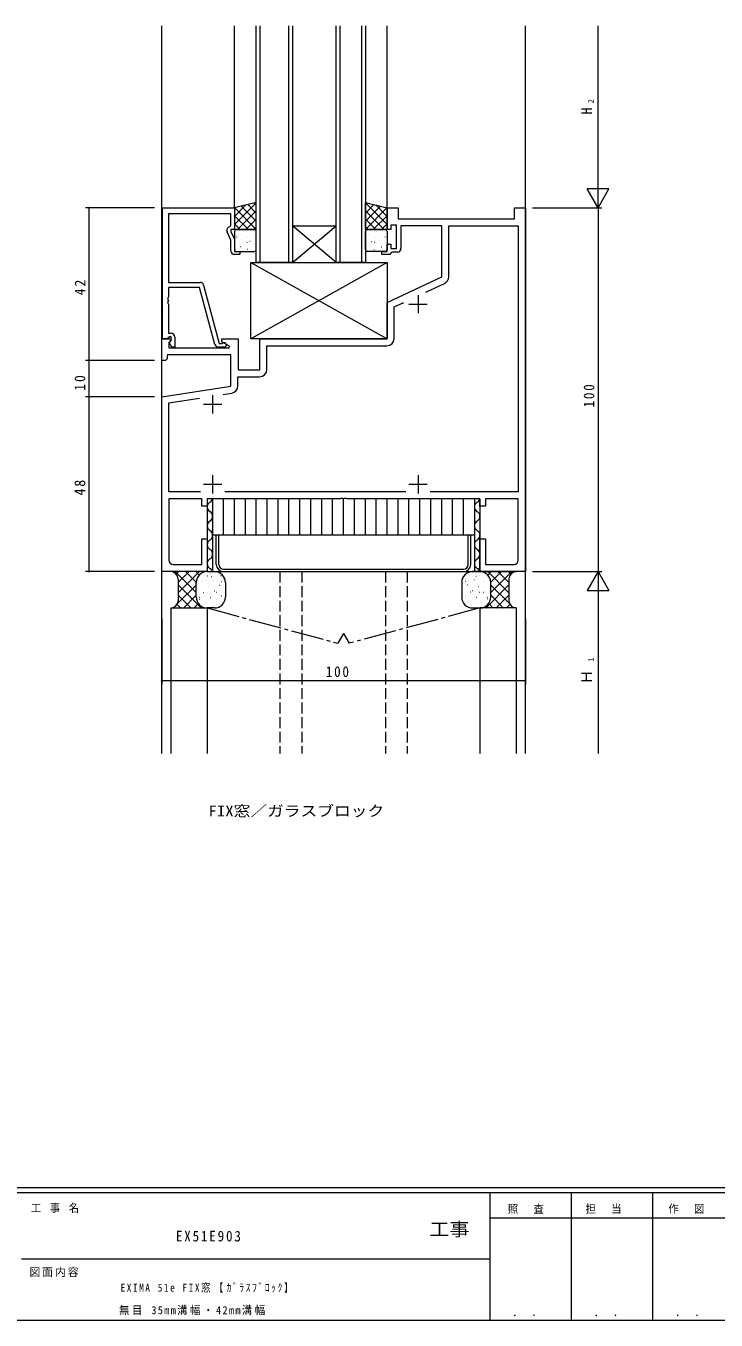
# Model space of a CAD drawing. Units: millimetres on the paper. Extents: x -420 to 373, y -297 to 267.
# Drawn here: x -30.1 to 159.8, y -297 to 58.7 of the extents above; entities that cross this region are included whole.
import ezdxf
from ezdxf.enums import TextEntityAlignment as Align

# ---------------------------------------------------------------- set-up
doc = ezdxf.new("R2010")
doc.units = ezdxf.units.MM
doc.linetypes.add('CHAIN2', pattern=[12, 9, -1, 1, -1])
doc.linetypes.add('DASHED3', pattern=[4, 3, -1])
for name, color, linetype, lineweight in [('0-1_USER1', 7, 'Continuous', 9), ('0-3_YKK_11', 7, 'Continuous', 9), ('0-4_YKK_12', 2, 'Continuous', 9), ('0-5_YSS_K', 4, 'Continuous', 9), ('0-6_YKK_13', 6, 'Continuous', 9)]:
    doc.layers.add(name, color=color, linetype=linetype, lineweight=lineweight)
doc.layers.add('0-2_YKK_ZWAK', color=7, linetype='Continuous')
doc.styles.add('ＭＳ ゴシック', font='')
doc.styles.get('ＭＳ ゴシック').set_extended_font_data('MS Gothic')

msp = doc.modelspace()

# ---------------------------------------------------------------- linework, layer by layer
at = {"layer": '0-1_USER1'}
for p, q in [((352.3, -260.6), (-417.7, -260.6)), ((314.5, -262), (-417.7, -262)), ((97.5, -262), (97.5, -297)), ((119.9, -262), (119.9, -297)), ((142.3, -262), (142.3, -297)), ((165.684, -268.999), (97.5, -268.999)), ((-31.3, -280.199), (97.5, -280.199)), ((-417.7, -297), (314.5, -297))]:
    msp.add_line(p, q, dxfattribs=at)
at = {"layer": '0-3_YKK_11'}
for p, q in [((7.5, 8.733), (27.3, 8.733)), ((7.5, -27.267), (7.5, 8.733)), ((27.3, 8.733), (27.3, 2.733)), ((69.3, 8.733), (72.3, 8.733)), ((69.3, 2.733), (69.3, 8.733)), ((72.3, 8.733), (72.3, 5.733)), ((104.3, 8.733), (107.3, 8.733)), ((104.3, 5.733), (104.3, 8.733)), ((107.3, 8.733), (107.3, -91.267)), ((9.13, 7.103), (9.13, -11.767)), ((26.3, 7.103), (9.13, 7.103)), ((72.3, 5.733), (104.3, 5.733)), ((73.1, 3.733), (73.1, -2.467)), ((84.3, 3.733), (73.1, 3.733)), ((84.3, -10.273), (84.3, 3.733)), ((86.23, -10.228), (86.23, 3.803)), ((86.23, 3.803), (105.37, 3.803)), ((105.37, 3.803), (105.37, -69.337)), ((28.8, -3.267), (28.8, -4.067)), ((67.8, -4.067), (67.8, -3.267)), ((67.8, -3.267), (69.3, -3.267)), ((28.8, -4.067), (27.3, -4.067)), ((70, -4.067), (67.8, -4.067)), ((70.3, -3.767), (70, -4.067)), ((69.3, -17.267), (84.3, -10.273)), ((9.13, -11.767), (17.831, -11.767)), ((17.731, -13.167), (9.13, -13.167)), ((9.13, -13.167), (9.13, -15.809)), ((21.927, -28.826), (17.731, -13.167)), ((18.797, -12.508), (23.1, -28.567)), ((79.923, -14.443), (85.075, -12.041)), ((79.923, -14.443), (85.075, -12.041)), ((69.3, -27.267), (69.3, -17.267)), ((71.23, -18.497), (73.889, -17.257)), ((75.3, -17.767), (80.3, -17.767)), ((77.8, -15.267), (77.8, -20.267)), ((71.23, -27.197), (71.23, -18.497)), ((34.3, -35.767), (34.3, -27.267)), ((34.3, -27.267), (69.3, -27.267)), ((26.3, -31.697), (8.8, -31.697)), ((9.23, -29.767), (25.845, -29.767)), ((24.5, -29.567), (22.893, -29.567)), ((36.23, -35.697), (36.23, -29.197)), ((36.23, -29.197), (69.23, -29.197)), ((24.178, -42.548), (26.543, -42.173)), ((7.3, -91.267), (7.3, -43.267)), ((9.23, -44.916), (17.723, -43.57)), ((9.23, -69.337), (9.23, -44.916)), ((18.8, -45.267), (23.8, -45.267)), ((21.3, -42.767), (21.3, -47.767)), ((18.8, -67.267), (23.8, -67.267)), ((21.3, -64.767), (21.3, -69.767)), ((75.3, -67.267), (80.3, -67.267)), ((77.8, -64.767), (77.8, -69.767)), ((17.95, -69.337), (9.23, -69.337)), ((74.45, -69.337), (24.65, -69.337)), ((105.37, -69.337), (81.15, -69.337)), ((9.23, -71.267), (9.23, -88.137)), ((56.342, -71.267), (19.8, -71.267)), ((94.8, -71.267), (58.258, -71.267)), ((105.37, -71.267), (96.3, -71.267)), ((105.37, -88.137), (105.37, -71.267)), ((19.8, -91.267), (7.3, -91.267)), ((10.43, -89.337), (18.3, -89.337)), ((107.3, -91.267), (94.8, -91.267)), ((96.3, -89.337), (104.17, -89.337))]:
    msp.add_line(p, q, dxfattribs=at)
for points in [[(25.673, 3.371), (26.3, 3.733), (26.3, 7.103)], [(69.3, -3.267), (69.3, -1.267), (70.3, -1.267), (70.3, -2.467), (71.9, -2.467), (71.9, 3.933), (70.3, 3.933), (70.3, 2.733), (69.3, 2.733)], [(26.3, -3.067), (26.3, -0.133), (25.267, 2.082)], [(27.3, 2.733), (26.3, 2.733), (26.3, 2.233), (27.3, 0.088), (27.3, -3.267), (28.8, -3.267)], [(72.1, -3.467), (70.6, -3.467), (70.3, -3.767)], [(9.13, -15.809), (9.01, -15.992), (9.01, -16.542), (9.13, -16.725), (9.13, -16.809), (9.01, -16.992), (9.01, -17.542), (9.13, -17.725), (9.13, -25.767), (9.9, -25.767)], [(8.8, -31.697), (8.8, -32.767), (8.3, -33.267), (7.3, -33.267), (7.3, -27.267), (9.776, -27.267), (9.936, -27.655), (9.23, -28.361), (9.23, -29.767)], [(10.9, -26.767), (10.9, -29.567), (10.077, -29.567), (9.326, -28.267), (9.9, -27.693), (9.9, -26.767), (9.33, -26.767), (9.13, -26.967), (8.83, -27.267), (7.5, -27.267)], [(25.845, -29.767), (25.965, -29.317), (23.8, -28.067), (23.8, -27.267), (28.3, -27.267), (28.3, -35.767), (34.3, -35.767)], [(7.3, -43.267), (26.3, -40.258), (26.3, -31.697)], [(23.1, -28.567), (23.934, -28.567), (24.123, -28.501)], [(28.23, -40.198), (28.23, -37.697), (34.23, -37.697)], [(19.8, -71.267), (19.8, -73.267), (18.3, -73.267), (18.3, -71.267), (9.23, -71.267)], [(58.258, -71.267), (58.075, -71.147), (57.525, -71.147), (57.342, -71.267), (57.258, -71.267), (57.075, -71.147), (56.525, -71.147), (56.342, -71.267)], [(96.3, -71.267), (96.3, -73.267), (94.8, -73.267), (94.8, -71.267)], [(18.3, -89.337), (18.3, -82.267), (19.8, -82.267), (19.8, -91.267)], [(94.8, -91.267), (94.8, -82.267), (96.3, -82.267), (96.3, -89.337)]]:
    msp.add_lwpolyline(points, dxfattribs=at)
for centre, radius, start, end in [((26.173, 2.505), 1, 120.00002, 205.00002), ((27.3, -3.067), 1, 180, 269.99998), ((72.1, -2.467), 1, 270, 359.99998), ((84.23, -10.228), 2, 295.00002, 0.00002), ((17.831, -12.767), 1, 14.99997, 89.99997), ((9.9, -26.767), 1, 0, 89.99998), ((24.5, -28.967), 0.6, 270.00002, 128.94243), ((69.23, -27.197), 2, 270, 359.99998), ((22.893, -28.567), 1, 195, 270), ((34.23, -35.697), 2, 270, 359.99998), ((26.23, -40.198), 2, 278.99998, 0), ((10.43, -88.137), 1.2, 180, 269.99998), ((104.17, -88.137), 1.2, 270, 359.99998)]:
    msp.add_arc(centre, radius, start, end, dxfattribs=at)
at = {"layer": '0-4_YKK_12'}
for p, q in [((7.3, -141.267), (7.3, 58.733)), ((27.3, 8.733), (27.3, 58.733)), ((33.3, -6.267), (33.3, 58.733)), ((34.3, 58.733), (34.3, -6.267)), ((42.3, -6.267), (42.3, 58.733)), ((43.3, 58.733), (43.3, -6.267)), ((55.3, -6.267), (55.3, 58.733)), ((56.3, 58.733), (56.3, -6.267)), ((62.3, -6.267), (62.3, 58.733)), ((63.3, 58.733), (63.3, -6.267)), ((69.3, 8.733), (69.3, 58.733)), ((107.3, -141.267), (107.3, 58.733)), ((55.3, -6.267), (43.3, 3.733)), ((43.3, -6.267), (55.3, 3.733)), ((43.3, 3.733), (55.3, 3.733)), ((43.3, -6.267), (33.3, -6.267)), ((43.3, -6.267), (55.3, -6.267)), ((63.3, -6.267), (55.3, -6.267))]:
    msp.add_line(p, q, dxfattribs=at)
at = {"layer": '0-5_YSS_K'}
for p, q in [((33.3, 10.233), (27.3, 8.733)), ((33.3, 10.135), (27.3, 4.135)), ((30.437, 9.517), (27.3, 6.38)), ((27.3, 8.733), (27.3, 2.733)), ((27.368, 8.744), (33.3, 2.812)), ((33.3, 7.89), (28.143, 2.733)), ((29.16, 9.198), (33.3, 5.057)), ((30.956, 9.647), (33.3, 7.302)), ((32.752, 10.096), (33.3, 9.547)), ((33.3, 2.733), (33.3, 10.233)), ((63.3, 10.135), (69.3, 4.135)), ((63.848, 10.096), (63.3, 9.547)), ((65.644, 9.647), (63.3, 7.302)), ((67.44, 9.198), (63.3, 5.057)), ((69.232, 8.744), (63.3, 2.812)), ((63.3, 7.89), (68.457, 2.733)), ((66.163, 9.517), (69.3, 6.38)), ((69.3, 8.733), (69.3, 2.733)), ((27.3, 6.567), (31.134, 2.733)), ((27.3, 4.322), (28.889, 2.733)), ((33.3, 5.644), (30.388, 2.733)), ((63.3, 5.644), (66.212, 2.733)), ((69.3, 6.567), (65.466, 2.733)), ((69.3, 4.322), (67.711, 2.733)), ((27.3, 2.733), (33.3, 2.733)), ((27.3, 2.233), (27.3, -2.767)), ((27.498, 0.655), (27.454, 0.631)), ((32.8, 2.733), (27.8, 2.733)), ((27.874, 0.766), (27.828, 0.677)), ((30.165, 2.112), (30.122, 2.088)), ((30.592, 0.655), (30.586, 0.648)), ((32.19, 1.378), (32.146, 1.354)), ((33.3, 3.399), (32.633, 2.733)), ((33.3, -2.767), (33.3, 2.233)), ((63.3, 3.399), (63.967, 2.733)), ((69.3, 2.733), (63.3, 2.733)), ((63.3, -2.767), (63.3, 2.233)), ((63.8, 2.733), (68.8, 2.733)), ((64.41, 1.378), (64.454, 1.354)), ((66.008, 0.655), (66.015, 0.648)), ((66.435, 2.112), (66.478, 2.088)), ((68.726, 0.766), (68.772, 0.677)), ((69.102, 0.655), (69.146, 0.631)), ((69.3, 2.233), (69.3, -2.767)), ((27.8, -3.267), (32.8, -3.267)), ((28.617, -1.549), (28.611, -1.557)), ((28.931, -1.969), (28.887, -1.993)), ((29.522, -0.079), (29.479, -0.103)), ((30.764, -0.759), (30.717, -0.847)), ((30.956, -2.703), (30.912, -2.727)), ((31.599, -0.512), (31.555, -0.536)), ((32.645, -1.067), (32.638, -1.074)), ((33.032, -3.136), (32.989, -3.16)), ((63.568, -3.136), (63.612, -3.16)), ((68.8, -3.267), (63.8, -3.267)), ((63.955, -1.067), (63.962, -1.074)), ((65.001, -0.512), (65.045, -0.536)), ((65.644, -2.703), (65.688, -2.727)), ((65.836, -0.759), (65.883, -0.847)), ((67.078, -0.079), (67.122, -0.103)), ((67.669, -1.969), (67.713, -1.993)), ((67.983, -1.549), (67.989, -1.557)), ((31.8, -6.268), (69.3, -6.268)), ((31.8, -6.268), (69.3, -27.267)), ((69.3, -6.268), (69.3, -27.267)), ((69.3, -27.267), (31.8, -27.267)), ((19.8, -71.267), (19.8, -91.267)), ((21.3, -71.267), (21.3, -91.267)), ((24.3, -81.267), (24.3, -71.267)), ((27.3, -81.267), (27.3, -71.267)), ((30.3, -81.267), (30.3, -71.267)), ((33.3, -81.267), (33.3, -71.267)), ((36.3, -81.267), (36.3, -71.267)), ((39.3, -81.267), (39.3, -71.267)), ((42.3, -81.267), (42.3, -71.267)), ((45.3, -81.267), (45.3, -71.267)), ((48.3, -81.267), (48.3, -71.267)), ((51.3, -81.267), (51.3, -71.267)), ((54.3, -81.267), (54.3, -71.267)), ((57.3, -81.267), (57.3, -71.267)), ((60.3, -81.267), (60.3, -71.267)), ((63.3, -81.267), (63.3, -71.267)), ((66.3, -81.267), (66.3, -71.267)), ((69.3, -81.267), (69.3, -71.267)), ((72.3, -81.267), (72.3, -71.267)), ((75.3, -81.267), (75.3, -71.267)), ((78.3, -81.267), (78.3, -71.267)), ((81.3, -81.267), (81.3, -71.267)), ((84.3, -81.267), (84.3, -71.267)), ((87.3, -81.267), (87.3, -71.267)), ((90.3, -81.267), (90.3, -71.267)), ((93.3, -71.267), (93.3, -91.267)), ((94.8, -71.267), (94.8, -91.267)), ((93.3, -81.267), (21.3, -81.267)), ((22.3, -89.267), (22.3, -81.267)), ((23, -89.267), (23, -81.267)), ((91.6, -89.267), (91.6, -81.267)), ((92.3, -89.267), (92.3, -81.267)), ((19.8, -91.267), (9.8, -91.267)), ((16.8, -97.04), (11.027, -91.267)), ((11.998, -91.267), (11.31, -91.956)), ((14.827, -91.267), (11.8, -94.294)), ((17.655, -91.267), (11.8, -97.122)), ((16.801, -94.212), (13.856, -91.267)), ((17.622, -92.205), (16.684, -91.267)), ((19.525, -91.28), (19.513, -91.267)), ((19.8, -91.267), (21.8, -91.267)), ((19.8, -91.267), (21.3, -91.267)), ((19.803, -92.463), (19.852, -92.456)), ((20.743, -91.734), (20.752, -91.736)), ((21.3, -91.267), (93.3, -91.267)), ((21.3, -91.267), (93.3, -91.267)), ((22.813, -92.034), (22.862, -92.027)), ((23.595, -92.309), (23.605, -92.311)), ((24.3, -90.567), (90.3, -90.567)), ((24.3, -91.267), (90.3, -91.267)), ((91.005, -92.309), (90.995, -92.311)), ((91.788, -92.034), (91.738, -92.027)), ((94.8, -91.267), (92.8, -91.267)), ((93.3, -91.267), (94.8, -91.267)), ((93.857, -91.734), (93.848, -91.736)), ((94.797, -92.463), (94.748, -92.456)), ((94.8, -91.267), (104.8, -91.267)), ((95.075, -91.28), (95.087, -91.267)), ((96.945, -91.267), (102.8, -97.122)), ((96.978, -92.205), (97.916, -91.267)), ((97.8, -97.04), (103.573, -91.267)), ((97.8, -94.212), (100.744, -91.267)), ((99.773, -91.267), (102.8, -94.294)), ((102.602, -91.267), (103.29, -91.956)), ((16.8, -94.951), (11.588, -100.162)), ((11.8, -93.267), (11.8, -99.267)), ((18.2, -101.269), (11.8, -94.868)), ((16.8, -98.267), (16.8, -94.267)), ((16.8, -98.267), (16.8, -94.267)), ((17.215, -95.852), (17.265, -95.845)), ((17.227, -93.758), (17.237, -93.76)), ((18.398, -94.052), (18.448, -94.045)), ((20.225, -95.423), (20.274, -95.416)), ((20.472, -94.411), (20.482, -94.413)), ((20.865, -92.569), (20.956, -92.612)), ((21.408, -93.623), (21.457, -93.616)), ((23.234, -94.994), (23.284, -94.987)), ((23.373, -94.996), (23.383, -94.998)), ((23.779, -93.952), (23.869, -93.994)), ((24.417, -93.194), (24.467, -93.187)), ((24.8, -94.267), (24.8, -98.267)), ((89.8, -94.267), (89.8, -98.267)), ((90.183, -93.194), (90.133, -93.187)), ((90.821, -93.952), (90.731, -93.994)), ((91.227, -94.996), (91.217, -94.998)), ((91.366, -94.994), (91.316, -94.987)), ((93.192, -93.623), (93.143, -93.616)), ((93.735, -92.569), (93.645, -92.612)), ((94.128, -94.411), (94.119, -94.413)), ((94.375, -95.423), (94.326, -95.416)), ((96.202, -94.052), (96.152, -94.045)), ((96.4, -101.269), (102.8, -94.868)), ((97.385, -95.852), (97.335, -95.845)), ((97.373, -93.758), (97.363, -93.76)), ((97.8, -98.267), (97.8, -94.267)), ((97.8, -98.267), (97.8, -94.267)), ((97.8, -94.951), (103.012, -100.162)), ((102.8, -93.267), (102.8, -99.267)), ((15.372, -101.268), (11.8, -97.697)), ((16.8, -97.779), (13.311, -101.268)), ((17.005, -96.445), (17.015, -96.447)), ((17.637, -98.812), (17.687, -98.805)), ((17.726, -98.312), (17.816, -98.354)), ((18.82, -97.012), (18.87, -97.005)), ((19.858, -97.02), (19.868, -97.022)), ((20.647, -98.383), (20.696, -98.376)), ((21.83, -96.583), (21.879, -96.576)), ((22.252, -99.543), (22.301, -99.536)), ((22.376, -96.902), (22.467, -96.945)), ((23.103, -97.673), (23.112, -97.675)), ((23.656, -97.954), (23.706, -97.947)), ((90.944, -97.954), (90.894, -97.947)), ((91.498, -97.673), (91.488, -97.675)), ((92.224, -96.902), (92.133, -96.945)), ((92.348, -99.543), (92.299, -99.536)), ((92.77, -96.583), (92.721, -96.576)), ((93.953, -98.383), (93.904, -98.376)), ((94.742, -97.02), (94.732, -97.022)), ((95.78, -97.012), (95.73, -97.005)), ((96.874, -98.312), (96.784, -98.354)), ((96.963, -98.812), (96.913, -98.805)), ((97.595, -96.445), (97.585, -96.447)), ((97.8, -97.779), (101.289, -101.268)), ((99.229, -101.268), (102.8, -97.697)), ((9.8, -101.267), (19.8, -101.267)), ((9.8, -101.267), (9.8, -141.267)), ((10.695, -101.056), (10.484, -101.267)), ((12.543, -101.268), (11.536, -100.261)), ((17.375, -100.033), (16.139, -101.268)), ((19.061, -101.175), (18.967, -101.269)), ((19.242, -99.972), (19.292, -99.965)), ((19.636, -99.707), (19.646, -99.709)), ((21.8, -101.267), (19.8, -101.267)), ((19.8, -101.267), (19.8, -141.267)), ((22.489, -100.281), (22.498, -100.283)), ((92.112, -100.281), (92.102, -100.283)), ((92.8, -101.267), (94.8, -101.267)), ((94.8, -101.267), (94.8, -141.267)), ((104.8, -101.267), (94.8, -101.267)), ((94.964, -99.707), (94.954, -99.709)), ((95.358, -99.972), (95.309, -99.965)), ((95.539, -101.175), (95.633, -101.269)), ((97.225, -100.033), (98.461, -101.268)), ((102.058, -101.268), (103.064, -100.261)), ((103.905, -101.056), (104.116, -101.267)), ((104.8, -101.267), (104.8, -141.267))]:
    msp.add_line(p, q, dxfattribs=at)
at = {"layer": '0-5_YSS_K', "linetype": 'DASHED3'}
for p, q in [((39.8, -91.267), (39.8, -141.267)), ((45.8, -91.267), (45.8, -141.267)), ((68.8, -91.267), (68.8, -141.267)), ((74.8, -91.267), (74.8, -141.267))]:
    msp.add_line(p, q, dxfattribs=at)
at = {"layer": '0-5_YSS_K', "linetype": 'CHAIN2'}
for p, q in [((19.8, -101.267), (55.75, -110.967)), ((94.8, -101.267), (58.85, -110.967)), ((57.3, -108.267), (55.75, -110.967)), ((57.3, -108.267), (58.85, -110.967))]:
    msp.add_line(p, q, dxfattribs=at)
at = {"layer": '0-5_YSS_K'}
for points in [[(63.3, 2.733), (63.3, 10.233), (69.3, 8.733)], [(69.3, -6.268), (31.8, -27.267), (31.8, -6.268)]]:
    msp.add_lwpolyline(points, dxfattribs=at)
for centre, radius, start, end in [((27.8, 2.233), 0.5, 90, 180), ((32.8, 2.233), 0.5, 0, 90), ((63.8, 2.233), 0.5, 90, 180), ((68.8, 2.233), 0.5, 0, 90), ((27.8, -2.767), 0.5, 180, 270), ((32.8, -2.767), 0.5, 270, 0), ((63.8, -2.767), 0.5, 180, 270), ((68.8, -2.767), 0.5, 270, 0), ((21.3, -73.467), 1.5, 120, 240), ((19.8, -70.867), 1.5, 299.99997, 344.51491), ((94.8, -73.467), 1.5, 120, 240), ((93.3, -70.867), 1.5, 299.99997, 344.51491), ((21.3, -78.667), 1.5, 120, 240), ((19.8, -76.067), 1.5, 299.99997, 60.00003), ((94.8, -78.667), 1.5, 120, 240), ((93.3, -76.067), 1.5, 299.99997, 60.00003), ((19.8, -81.267), 1.5, 300, 60), ((93.3, -81.267), 1.5, 300, 60), ((21.3, -83.868), 1.5, 120, 240), ((19.8, -86.468), 1.5, 300, 60), ((94.8, -83.868), 1.5, 120, 240), ((93.3, -86.468), 1.5, 300, 60), ((21.3, -89.069), 1.5, 120, 240), ((94.8, -89.069), 1.5, 120, 240), ((9.8, -93.267), 2, 0, 90), ((19.8, -94.267), 3, 89.99998, 179.99998), ((19.8, -94.267), 3, 89.99998, 179.99998), ((19.8, -91.669), 1.5, 15.55197, 60), ((21.8, -94.267), 3, 0, 90), ((24.3, -89.267), 2, 180, 270), ((24.3, -89.267), 1.3, 180, 270), ((92.8, -94.267), 3, 89.99998, 179.99998), ((90.3, -89.267), 1.3, 270, 0), ((90.3, -89.267), 2, 270, 0), ((93.3, -91.669), 1.5, 15.55197, 60), ((94.8, -94.267), 3, 0, 90), ((94.8, -94.267), 3, 0, 90), ((104.8, -93.267), 2, 89.99998, 179.99998), ((9.8, -99.267), 2, 270, 359.99998), ((19.8, -98.267), 3, 180, 270), ((19.8, -98.267), 3, 180, 270), ((21.8, -98.267), 3, 270, 359.99998), ((92.8, -98.267), 3, 180, 270), ((94.8, -98.267), 3, 269.99998, 359.99998), ((94.8, -98.267), 3, 269.99998, 359.99998), ((104.8, -99.267), 2, 180, 270)]:
    msp.add_arc(centre, radius, start, end, dxfattribs=at)
at = {"layer": '0-6_YKK_13'}
for p, q in [((127.3, 14.733), (127.3, 58.733)), ((127.3, 8.733), (127.3, 19.125)), ((127.3, 8.733), (124.3, 13.929)), ((5.35, 8.733), (-13.7, 8.733)), ((-12.7, 8.733), (-12.7, -33.267)), ((109.3, 8.733), (128.3, 8.733)), ((109.3, 8.733), (128.3, 8.733)), ((127.3, 8.733), (127.3, -91.267)), ((5.35, -33.267), (-13.7, -33.267)), ((5.35, -33.267), (-13.7, -33.267)), ((-12.7, -33.267), (-12.7, -43.267)), ((5.35, -43.267), (-13.7, -43.267)), ((5.35, -43.267), (-13.7, -43.267)), ((-12.7, -43.267), (-12.7, -91.267)), ((5.35, -91.267), (-13.7, -91.267)), ((109.3, -91.267), (128.3, -91.267)), ((109.3, -91.267), (128.3, -91.267)), ((127.3, -91.267), (124.3, -96.463)), ((127.3, -91.267), (127.3, -101.66)), ((127.3, -91.267), (130.3, -96.463)), ((124.3, -96.463), (130.3, -96.463)), ((127.3, -97.267), (127.3, -141.267)), ((7.3, -104.267), (7.3, -122.267)), ((107.3, -104.267), (107.3, -122.267)), ((107.3, -121.267), (7.3, -121.267))]:
    msp.add_line(p, q, dxfattribs=at)
msp.add_lwpolyline([(127.3, 8.733), (130.3, 13.929), (124.3, 13.929)], dxfattribs=at)
for centre, start, end in [((-12.7, 8.733), 90, 270), ((-12.7, 8.733), 270, 90), ((-12.7, -33.267), 90, 270), ((-12.7, -33.267), 90, 270), ((-12.7, -33.267), 270, 90), ((-12.7, -33.267), 270, 90), ((-12.7, -43.267), 90, 270), ((-12.7, -43.267), 90, 270), ((-12.7, -43.267), 270, 90), ((-12.7, -43.267), 270, 90), ((-12.7, -91.267), 90, 270), ((-12.7, -91.267), 270, 90), ((7.3, -121.267), 0, 180), ((7.3, -121.267), 180, 0), ((107.3, -121.267), 0, 180), ((107.3, -121.267), 180, 0)]:
    msp.add_arc(centre, 0.106, start, end, dxfattribs=at)

# ---------------------------------------------------------------- texts
at = {"layer": '0-1_USER1', "color": 3, "style": 'ＭＳ ゴシック', "width": 1.1}
msp.add_text('工事', height=3.666, dxfattribs=at).set_placement((80.931, -274.956), align=Align.BOTTOM_LEFT)
at = {"layer": '0-1_USER1', "char_height": 2.199, "attachment_point": 7, "style": 'ＭＳ ゴシック'}
for s, insert in [('\\T1.22;\\W0.95;工\\~事\\~名', (-28.688, -267.533)), ('\\T1.24;\\W0.95;照\\~\\~査', (102.489, -267.78)), ('\\T1.24;\\W0.95;担\\~\\~当', (123.855, -267.78)), ('\\T1.24;\\W0.95;作\\~\\~図', (146.62, -267.762)), ('\\T1.17;図面内容', (-29.083, -285.148)), ('\\T1.24;\\W0.95;\\~．\\~．', (101.955, -295.946)), ('\\T1.24;\\W0.95;\\~．\\~．', (124.355, -295.946)), ('\\T1.24;\\W0.95;\\~．\\~．', (146.755, -295.946))]:
    msp.add_mtext(s, dxfattribs=dict(at, insert=insert))
at = {"layer": '0-2_YKK_ZWAK', "style": 'ＭＳ ゴシック', "width": 1.15}
msp.add_text('FIX窓／ガラスブロック', height=2.933, dxfattribs=at).set_placement((20.188, -159.4), align=Align.BOTTOM_LEFT)
at = {"layer": '0-2_YKK_ZWAK', "attachment_point": 7, "style": 'ＭＳ ゴシック'}
for s, insert, char_height in [('\\T1.28;\\W0.9;EX51E903', (11.191, -275.424), 2.933), ('\\T1.34;\\W0.85;EXIMA\\~51e\\~FIX窓【ｶﾞﾗｽﾌﾞﾛｯｸ】', (-4.023, -289.449), 2.199), ('\\T1.25;\\W0.95;無目\\~35mm溝幅・42mm溝幅', (-4.463, -295.625), 2.199)]:
    msp.add_mtext(s, dxfattribs=dict(at, insert=insert, char_height=char_height))
at = {"layer": '0-6_YKK_13', "color": 7, "style": 'ＭＳ ゴシック'}
for s, p in [('H', (126.5, 34.333)), ('Ｈ', (126.5, -122.203))]:
    msp.add_text(s, height=2.933, rotation=90, dxfattribs=at).set_placement(p, align=Align.BOTTOM_LEFT)
at = {"layer": '0-6_YKK_13', "color": 4, "style": 'ＭＳ ゴシック'}
for s, p in [('2', (126.5, 37.452)), ('1', (126.5, -115.966))]:
    msp.add_text(s, height=1.466, rotation=90, dxfattribs=at).set_placement(p, align=Align.BOTTOM_LEFT)
at = {"layer": '0-6_YKK_13', "color": 7, "char_height": 2.933, "attachment_point": 7, "rotation": 90, "style": 'ＭＳ ゴシック'}
for s, insert in [('\\T1.27;\\W0.95;42', (-13.7, -15.313)), ('\\T1.27;\\W0.95;10', (-13.7, -41.569)), ('\\T1.27;\\W0.9;100', (126.3, -46.128)), ('\\T1.27;\\W0.95;48', (-13.7, -70.325))]:
    msp.add_mtext(s, dxfattribs=dict(at, insert=insert))
at = {"layer": '0-6_YKK_13', "color": 7, "insert": (52.439, -120.267), "char_height": 2.933, "attachment_point": 7, "style": 'ＭＳ ゴシック'}
msp.add_mtext('\\T1.27;\\W0.9;100', dxfattribs=at)

doc.saveas('drawing.dxf')
